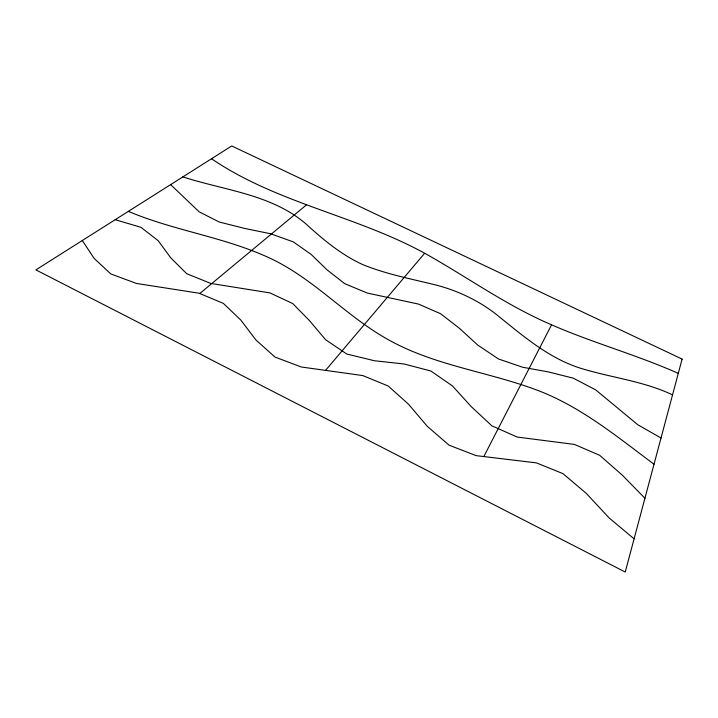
<?xml version="1.0" encoding="UTF-8"?>
<svg xmlns="http://www.w3.org/2000/svg" width="718" height="718" viewBox="0 0 718 718"><rect width="100%" height="100%" fill="white"/><g stroke="black" fill="none" stroke-linecap="round" stroke-linejoin="round"><path stroke-width="1.08" d="M483.842 456.54L551.612 324.733M325.667 370.264L424.58 253.337M199.783 293.518L306.371 204.944M115.212 219.699L140.899 227.283L158.157 240.665L170.866 257.941L186.716 273.702L210.796 283.43L269.923 292.899L292.702 303.534L309.521 320.659L325.577 339.713L346.749 354.001L374.347 360.732L404.18 364.008L430.863 371.009L452.421 385.907L471.214 406.594L491.857 425.828L517.238 437.065L574.364 444.397L599.656 455.293L622.309 475.145L644.926 498.274M182.866 176.888C226.089 190.952 275.245 194.587 309.79 227.418C325.909 241.867 342.926 255.554 362.752 264.601C385.584 273.926 409.834 278.629 433.708 284.472A95.781 53.419 22 0 1 496.721 314.735C521.905 334.983 546.865 356.765 577.945 367.401C609.232 377.533 642.61 380.612 672.542 394.882M128.378 211.37C175.327 231.286 227.032 237.326 273.073 259.674C316.019 280.747 348.086 317.886 390 340.628C436.562 366.189 490.241 372.121 539.335 391.005C582.056 407.662 617.651 437.136 654.017 464.223M678.286 373.369C635.134 354.154 589.281 341.903 546.227 322.445C504.942 304.064 467.974 277.812 428.808 255.563C359.53 216.208 277.893 204.002 211.532 158.75M661.018 438.016L637.799 424.751L595.689 389.874L573.269 378.171L548.48 371.942L522.659 367.248L498.516 358.982L477.802 345.125L459.529 328.413L440.619 313.73L418.45 304.073L367.158 293.025L344.676 283.628L326.878 269.708L311.19 254.441L293.312 241.894L270.668 233.763L244.506 228.387L219.259 222.024L199.155 211.837L170.633 184.625M634.093 538.841L609.151 517.965L586.355 493.437L562.939 473.62L536.427 462.877L476.178 455.643L449.082 445.187L427.273 426.312L408.533 404.207L388.214 386.024L362.805 375.568L301.282 366.997L274.976 357.043L255.904 339.955L240.79 320.048L223.334 303.373L199.021 293.204L136.483 283.457L110.832 273.944L94.166 258.444L82.301 240.521M682.1 359.09L625.225 572.04L35.9 269.887L231.734 145.96L682.1 359.09"/></g></svg>
